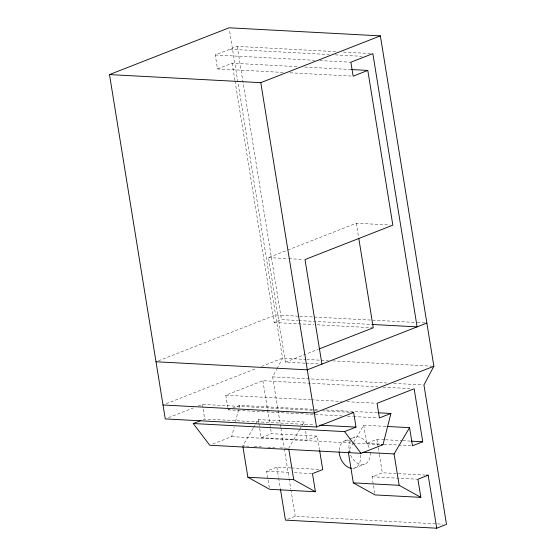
<?xml version="1.0" encoding="UTF-8"?>
<svg xmlns="http://www.w3.org/2000/svg" width="556" height="556" viewBox="0 0 556 556"><rect width="100%" height="100%" fill="white"/><g stroke="black" fill="none" stroke-linecap="round" stroke-linejoin="round"><path stroke-width="0.42" stroke-dasharray="2.78 2.08" d="M212.885 444.015L231.706 436.648L234.208 426.779M235.459 421.837L238.788 408.681M238.997 407.854L239.622 405.387L319.151 409.633M280.808 427.362L272.635 376.905L276.61 369.42M277.006 368.67L282.573 358.189L229.343 29.517M253.112 428.349L242.798 445.884L248.852 446.204M253.543 427.62L255.26 424.701M255.69 423.971L258.269 419.585L304.118 422.032L304.653 425.326M288.647 448.331L299.392 430.066M299.816 429.336L304.118 422.032M353.401 442.743L348.244 451.507L352.567 451.736M353.825 442.013L363.714 425.208L386.205 426.41M283.164 72.433L217.507 68.923L215.248 54.988L237.21 46.391L336.568 51.694M217.507 68.923L232.151 63.196L297.808 66.699M304.952 363.2L285.416 362.158L268.485 257.602L287.021 250.346M287.827 250.033L356.333 223.227L390.305 225.041M158.425 360.816L275.574 314.974L298.919 316.218M235.056 81.169L274.143 322.494L281.468 319.624L297.884 320.499M166.237 403.719L256.719 368.308M261.57 366.411L282.573 358.189L305.918 359.433M285.416 362.158L318.463 349.224M168.489 417.66L193.481 407.875M198.325 405.984L202.356 404.407L317.33 410.536M342.267 415.964L228.148 409.876L225.778 395.24L262.87 380.721L377.851 386.858M203.197 419.641L204.726 419.043L314.515 424.902M228.148 409.876L229.684 409.279M232.742 408.083L239.622 405.387M258.936 423.707L261.202 437.704L271.453 433.694L317.302 436.14L319.471 449.526M261.202 437.704L307.051 440.15L317.302 436.14M269.292 487.64L266.623 471.161L276.874 467.151L290.712 467.895M344.928 440.852L348.681 439.379M349.432 439.087L354.686 437.03M363.714 425.208L366.647 443.334L376.898 439.323L384.682 439.74M354.686 468.069L364.451 464.253M374.737 493.262L372.068 476.791L382.313 472.781L426.431 475.137M287.702 519.248L295.215 516.309L443.042 524.197M343.476 52.062L370.261 53.494M229.892 49.255L329.242 54.557M335.289 54.877L362.074 56.309M215.248 54.988L314.599 60.284M319.783 60.562L350.885 62.223M304.723 67.067L351.371 69.556M290.079 72.801L352.282 76.116M268.485 257.602L288.015 258.644M288.863 258.693L303.305 259.464M299.781 316.267L416.493 322.494M417.354 322.536L426 323.001M298.746 320.548L372.179 324.468M274.143 322.494L313.792 324.607M317.24 324.787L372.402 327.734M306.78 359.482L328.394 360.635M332.717 360.865L432.999 366.216M305.8 363.242L319.387 363.971M272.635 376.905L386.761 382.987M393.676 383.355L423.067 384.926M383.035 387.136L411.565 388.658M225.778 395.24L310.498 399.757M311.367 399.806L341.62 401.418M346.812 401.696L376.203 403.26M326.073 410.001L377.072 412.719M322.522 410.815L350.183 412.295M347.451 416.242L352.636 416.52M353.505 416.562L377.712 417.855M385.544 439.782L401.981 440.658M402.843 440.706L410.627 441.123M366.647 443.334L380.485 444.07M383.946 444.258L412.489 445.78M231.706 436.648L351.872 443.062M352.74 443.104L380.401 444.585M254.043 446.482L261.827 446.899M267.881 447.219L274.803 447.587M279.995 447.865L287.779 448.282M291.58 467.937L320.124 469.459M266.623 471.161L290.844 472.454M294.305 472.642L311.603 473.566M372.068 476.791L417.91 479.237M356.333 223.227L358.55 236.939M376.898 439.323L378.115 446.85M378.254 447.684L379.199 453.543M379.338 454.377L382.313 472.781M305.585 431.095L307.051 440.15M237.21 46.391L281.468 319.624M232.151 63.196L234.924 80.314M280.947 428.217L284.13 447.886M284.269 448.741L288.981 477.819M289.12 478.674L290.781 488.939M290.92 489.794L295.215 516.309M262.87 380.721L271.453 433.694M276.874 467.151L278.535 477.409M278.667 478.264L280.328 488.515M258.269 419.585L258.804 422.88M202.356 404.407L204.726 419.043M370.185 452.647A14.463 9.966 68.6 0 1 362.637 464.58A14.463 9.966 68.6 0 1 350.078 453.71M349.835 453.001A14.463 9.966 68.6 0 1 350.238 441.026M352.4 438.288A14.463 9.966 68.6 0 1 369.525 449.005M360.239 455.017A14.463 9.966 68.6 0 1 352.066 468.402M339.146 450.311A14.463 9.966 68.6 0 1 350.329 441.137"/><path stroke-width="0.83" d="M200.904 420.538L193.259 423.533L209.744 445.245L361.032 453.314L382.994 444.724L390.91 413.455L377.941 412.767M193.259 423.533L344.539 431.602L356.014 427.112L353.644 412.476L316.552 426.994L165.264 418.918L109.497 74.58L229.065 27.8L380.36 35.869L433.868 366.258L423.936 384.967L446.503 524.377L436.738 528.2L285.45 520.131L280.467 489.37M436.738 528.2L428.162 475.227L417.91 479.237L420.843 497.356L399.166 485.318L394.086 453.953L409.557 427.654L387.066 426.459M109.497 74.58L260.785 82.663L380.36 35.869M321.931 364.104L305.001 259.555L392.849 225.173L367.787 70.431L353.143 76.165L350.885 62.223L372.847 53.626L417.104 326.865L372.179 324.468M319.269 348.911L373.264 327.783L358.828 238.649M426.869 323.043L307.294 369.837L156.007 361.761M433.868 366.258L314.293 413.052L163.005 404.983M390.91 413.455L379.435 417.945L377.065 403.308L414.157 388.797L422.741 441.77L412.489 445.78L409.557 427.654M351.371 69.556L367.787 70.431M351.913 412.385L353.644 412.476M319.7 425.18L356.014 427.112M411.496 441.165L422.741 441.77M381.27 444.626L382.994 444.724M362.943 452.292L394.086 453.953M426.431 475.137L428.162 475.227M242.93 446.732L247.879 477.25L293.728 479.696L315.405 491.733L312.472 473.608L322.723 469.598L319.603 450.36M348.376 452.355L353.324 482.872L399.166 485.318M315.405 491.733L269.556 489.287L247.879 477.25M420.843 497.356L375.001 494.916L353.324 482.872M344.539 431.602L361.032 453.314M260.785 82.663L316.552 426.994M288.779 449.178L293.728 479.696M351.378 468.333A14.463 9.966 68.6 0 1 339.146 451.729"/></g></svg>
